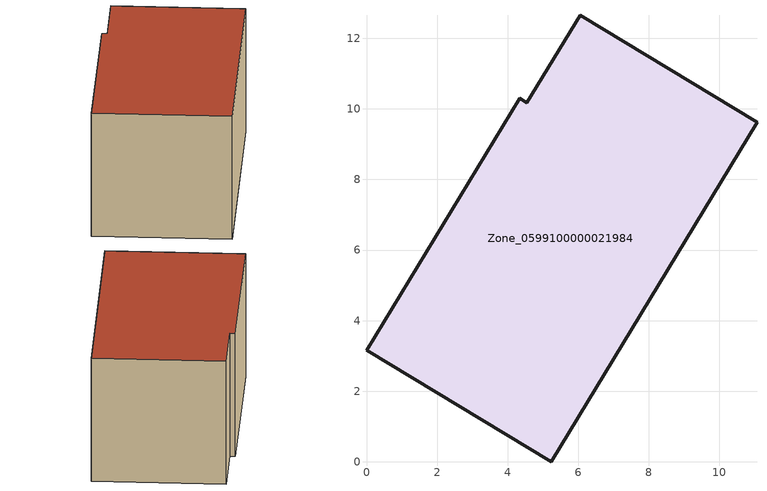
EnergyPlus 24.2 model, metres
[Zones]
Zone_0599100000021984
 floor ground (C_G): 6.05,12.65 11.07,9.62 5.23,0 0,3.16 4.34,10.3 4.54,10.17 z0
 wall outside (C_F): 5.23,0 11.07,9.62 6.05,12.65 4.54,10.17 4.34,10.3 0,3.16 5.23,0 z0:5.86
 roof outside (C_R): 11.07,9.62 6.05,12.65 4.54,10.17 4.34,10.3 0,3.16 5.23,0 z5.86
[BUILDING]
Pand.0599100000021984: North Axis=0; Terrain=City; Loads Convergence Tolerance Value=0.04; Temperature Convergence Tolerance Value=0.4; Solar Distribution=FullExterior; Maximum Number of Warmup Days=25; Minimum Number of Warmup Days=1
[Site:Location]
Rotterdam.The.Hague.AP_ZH_NLD Design_Conditions: Latitude=51.96; Longitude=4.45; Time Zone=1; Elevation=-4.5
[SITE:GROUNDTEMPERATURE:BUILDINGSURFACE]
18, 18, 18, 18, 18, 18, 18, 18, 18, 18, 18, 18
[MATERIAL] Thermal Absorptance=0.9; Solar Absorptance=0.7; Visible Absorptance=0.7
Name | Roughness | Thickness | Conductivity | Density | Specific Heat
G.TI.1946-1964 | MediumSmooth | 0.15 | 1 | 540 | 1210
F.TI.1946-1964 | Rough | 0.3 | 0.857143 | 1920 | 840
R.TI.1946-1964 | MediumRough | 0.2 | 0.277778 | 1500 | 1000
[CONSTRUCTION]
C_G: G.TI.1946-1964
C_F: F.TI.1946-1964
C_R: R.TI.1946-1964
[ZONE]
Zone_0599100000021984: Type=1; Multiplier=1; Ceiling Height=Autocalculate; Volume=Autocalculate; Floor Area=autocalculate; Part of Total Floor Area=Yes
[ZONEINFILTRATION:DESIGNFLOWRATE]
Infil_Zone_0599100000021984: Zone or ZoneList or Space or SpaceList=Zone_0599100000021984; Schedule=AlwaysOn; Design Flow Rate Calculation Method=Flow/Area; Flow Rate per Floor Area=0.003; Constant Term Coefficient=1; Temperature Term Coefficient=0; Velocity Term Coefficient=0; Velocity Squared Term Coefficient=0
[HVACTEMPLATE:ZONE:IDEALLOADSAIRSYSTEM]
Zone_0599100000021984: Maximum Heating Supply Air Temperature=50; Minimum Cooling Supply Air Temperature=13; Maximum Heating Supply Air Humidity Ratio=0.0156; Minimum Cooling Supply Air Humidity Ratio=0.0077; Heating Limit=NoLimit; Cooling Limit=NoLimit; Dehumidification Control Type=ConstantSensibleHeatRatio; Cooling Sensible Heat Ratio=0.7; Dehumidification Setpoint=60; Humidification Control Type=None; Humidification Setpoint=30; Outdoor Air Method=None; Outdoor Air Flow Rate per Person=0.00944; Outdoor Air Flow Rate per Zone Floor Area=0; Outdoor Air Flow Rate per Zone=0; Demand Controlled Ventilation Type=None; Outdoor Air Economizer Type=NoEconomizer; Heat Recovery Type=None; Sensible Heat Recovery Effectiveness=0.7; Latent Heat Recovery Effectiveness=0.65
[ZONECONTROL:THERMOSTAT]
ThermostatControl_Zone_0599100000021984: Zone or ZoneList=Zone_0599100000021984; Control Type Schedule=DualSetpointControlType; Control 1=Thermostat_Zone_0599100000021984; Temperature Difference Between Cutout And Setpoint=0
[THERMOSTATSETPOINT:DUALSETPOINT]
Thermostat_Zone_0599100000021984: Heating Setpoint Temperature Schedule=HeatingSetpoint_Zone_0599100000021984; Cooling Setpoint Temperature Schedule=CoolingSetpoint_Zone_0599100000021984
[SCHEDULE:COMPACT]
HeatingSetpoint_Zone_0599100000021984: Through: 12/31, For: AllDays, Until: 24:00, 21
CoolingSetpoint_Zone_0599100000021984: Through: 12/31, For: AllDays, Until: 24:00, 24
DualSetpointControlType: Through: 12/31, For: AllDays, Until: 24:00, 4
AlwaysOn: Through: 12/31, For: AllDays, Until: 24:00, 1
